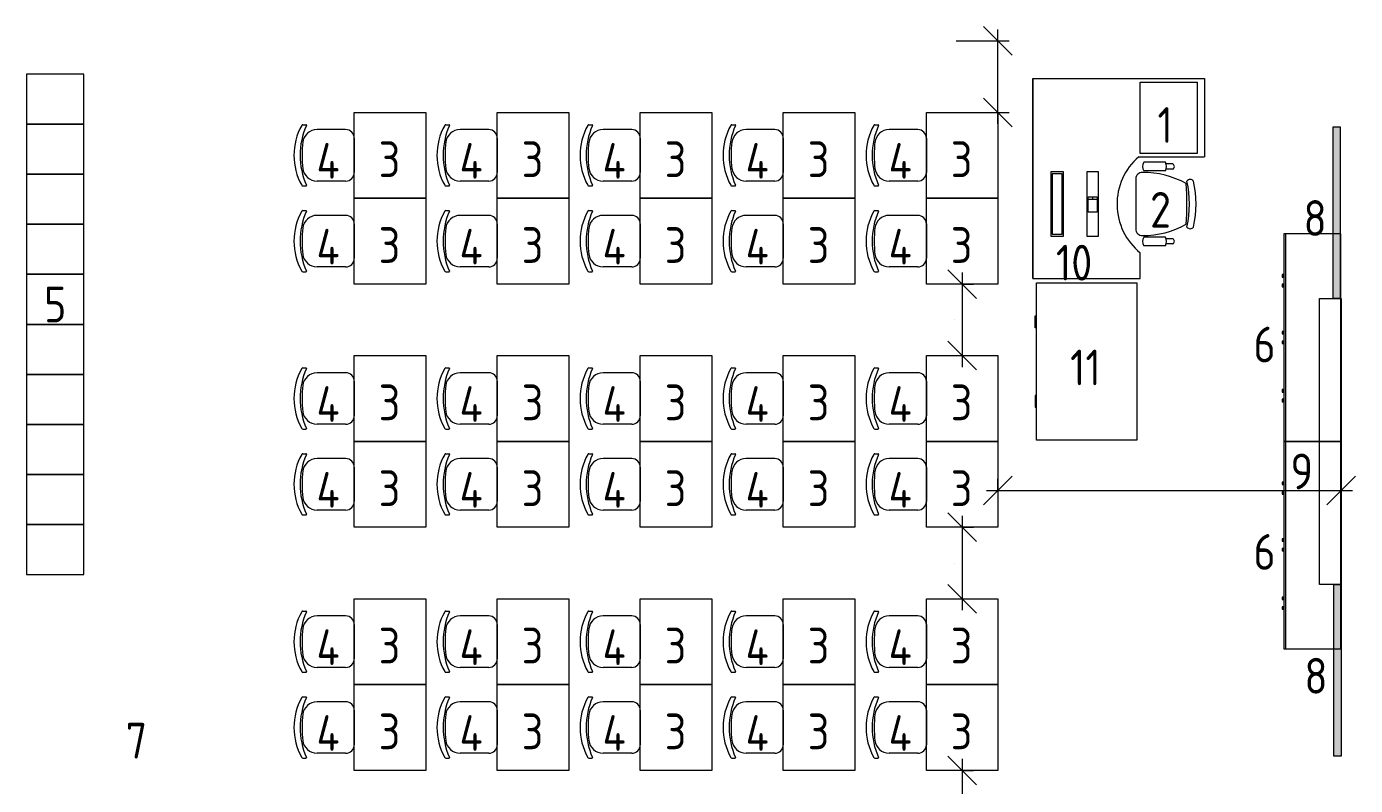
# Model space of a CAD drawing. Header units: millimetres. Extents: x -269164 to 430575, y -569542 to 36130.
# Drawn here: x 176992 to 186283, y -459107 to -453802 of the extents above; entities that cross this region are included whole.
import ezdxf

# ---------------------------------------------------------------- set-up
doc = ezdxf.new("R2010")
doc.units = ezdxf.units.MM
doc.layers.add('ТХ', color=5, linetype='Continuous', lineweight=5)
doc.layers.add('Уточнения', color=210, linetype='Continuous', lineweight=20)
doc.layers.add('ТХ_№ПОЗ', color=7, linetype='Continuous')
doc.styles.add('GOST Common_2', font='GOST_Common.ttf', dxfattribs={"width": 0.9, "height": 250})
doc.styles.add('GOST Common_3', font='GOST_Common.ttf', dxfattribs={"width": 0.9, "height": 2.5})
doc.dimstyles.new('TX-100', dxfattribs={"dimtxt": 200, "dimasz": 200, "dimexe": 80, "dimexo": 0, "dimgap": 50, "dimtad": 1, "dimtoh": 1, "dimdec": 0, "dimrnd": 10, "dimzin": 12, "dimtxsty": 'GOST Common_3', "dimblk": 'OBLIQUE', "dimcen": 1.5, "dimdle": 80, "dimclrd": 256, "dimclre": 256, "dimclrt": 256, "dimadec": 0, "dimazin": 0, "dimtfac": 1, "dimtdec": 0, "dimtmove": 0, "dimatfit": 3, "dimfxl": 1, "dimlwd": -1, "dimlwe": 15, "dimarcsym": 0})

# ---------------------------------------------------------------- blocks, each defined once
blk = doc.blocks.new('Стол учителя угловой с тумбой')
at = {"linetype": 'Continuous', "lineweight": 5}
for p, q in [((0, 0), (0, 1200)), ((0, 1200), (547.9, 1200)), ((547.9, 739), (547.9, 1200)), ((1400, 750), (1219.1, 750)), ((1400, 0), (1400, 750)), ((1400, 0), (1400, 750)), ((1400, 0), (0, 0)), ((0, 0), (1400, 0))]:
    blk.add_line(p, q, dxfattribs=at)
blk.add_lwpolyline([(26.4, 1148.7), (526.4, 1148.7), (526.4, 748.7), (26.4, 748.7)], close=True, dxfattribs=at)
blk.add_arc((878.9, 1024.4), 437, 220.76329, 321.11011, dxfattribs=at)
blk = doc.blocks.new('Кресло регулируемое')
at = {"linetype": 'Continuous'}
for p, q in [((-280.3, -163), (-280.3, -208.6)), ((-243.6, -163), (-243.6, -208.8)), ((242.1, -163), (242.1, -208.8)), ((278.9, -163), (278.9, -208.6)), ((-292.3, -214.4), (-292.3, -365.6)), ((-232.1, -214.4), (-232.1, -365.6)), ((230.7, -214.4), (230.7, -365.6)), ((290.9, -214.4), (290.9, -365.6)), ((-175.8, -421.8), (174.4, -421.8))]:
    blk.add_line(p, q, dxfattribs=at)
for centre, radius, start, end in [((402.7, -373.3), 624.5, 150.90677, 180.12147), ((-144.6, -40.7), 28.1, 124.29147, 235.70827), ((0, -747.5), 747.5, 77.60199, 102.39777), ((0, -794), 747.5, 77.60199, 102.39777), ((0, -1825.8), 1761.9, 85.39382, 94.65462), ((-404.1, -373.3), 624.5, 359.87797, 29.10589), ((144.6, -40.7), 28.1, 304.29007, 55.70964), ((-261.9, -171.6), 20.2, 24.89545, 155.33537), ((260.5, -171.5), 20.2, 24.89545, 155.33537), ((-262.2, -264.4), 58.4, 58.95098, 121.04877), ((260.8, -264.4), 58.4, 58.95101, 121.04877), ((-262.2, -315.5), 58.4, 238.95097, 301.04877), ((260.8, -315.5), 58.4, 238.95097, 301.04877), ((-176.4, -376.4), 45.4, 177.81347, 270.74787), ((175, -376.4), 45.4, 269.25187, 2.18664)]:
    blk.add_arc(centre, radius, start, end, dxfattribs=at)
blk = doc.blocks.new('Стул ученич штабелир №5-7')
at = {"color": 0, "linetype": 'ByBlock', "lineweight": -2}
for p, q in [((-120.1, 0), (120.1, 0)), ((-120.1, 0), (120.1, 0)), ((-179.9, -60), (-179.9, -260.3)), ((-179.9, -60), (-179.9, -260.3)), ((180.1, -60), (180.1, -260.3)), ((180.1, -60), (180.1, -260.3)), ((-213.4, -359), (-213.4, -337.3)), ((-213.4, -359), (-213.4, -337.3)), ((213.6, -359), (213.6, -337.3)), ((213.6, -359), (213.6, -337.3))]:
    blk.add_line(p, q, dxfattribs=at)
for centre, radius, start, end in [((-119.9, -60), 60, 90, 180), ((-119.9, -60), 60, 90, 180), ((120.1, -60), 60, 0, 90), ((120.1, -60), 60, 0, 90), ((-79.9, -260.3), 100, 180, 264.25844), ((-79.9, -260.3), 100, 180, 264.25844), ((80.1, -260.3), 100, 275.74156, 0), ((80.1, -260.3), 100, 275.74156, 0), ((-210.4, -337.3), 3, 63.89783, 180), ((-210.4, -337.3), 3, 63.89783, 180), ((-203.4, -359), 10, 180, 238.06825), ((-203.4, -359), 10, 180, 238.06825), ((0.1, 142.3), 520.8, 246.31951, 293.68049), ((0.1, 142.3), 520.8, 246.31951, 293.68049), ((0.1, 9), 430.5, 240.99166, 299.00834), ((0.1, 9), 430.5, 240.99166, 299.00834), ((0.1, 435.5), 800.4, 263.24698, 276.75302), ((0.1, 435.5), 800.4, 263.24698, 276.75302), ((203.6, -359), 10, 301.93175, 0), ((203.6, -359), 10, 301.93175, 0), ((210.6, -337.3), 3, 0, 116.10217), ((210.6, -337.3), 3, 0, 116.10217)]:
    blk.add_arc(centre, radius, start, end, dxfattribs=at)
blk = doc.blocks.new('Стол ученич с возможностью объединения №5-7')
blk.add_lwpolyline([(600, 0), (0, 0), (0, 500), (600, 500)], close=True)
blk = doc.blocks.new('A$C41fb3ee7')
for points in [[(0, 0), (350, 0), (350, 400), (0, 400), (0, 0)], [(350, 0), (700, 0), (700, 400), (350, 400), (350, 0)], [(700, 0), (1050, 0), (1050, 400), (700, 400), (700, 0)], [(1050, 0), (1400, 0), (1400, 400), (1050, 400), (1050, 0)], [(1400, 0), (1750, 0), (1750, 400), (1400, 400), (1400, 0)], [(1750, 0), (2100, 0), (2100, 400), (1750, 400), (1750, 0)], [(2100, 0), (2450, 0), (2450, 400), (2100, 400), (2100, 0)], [(2450, 0), (2800, 0), (2800, 400), (2450, 400), (2450, 0)], [(2800, 0), (3150, 0), (3150, 400), (2800, 400), (2800, 0)], [(3150, 0), (3500, 0), (3500, 400), (3150, 400), (3150, 0)]]:
    blk.add_lwpolyline(points)
blk = doc.blocks.new('A$C727b9d3d')
at = {"linetype": 'Continuous'}
blk.add_line((388, -1450), (388, 0), dxfattribs=at)
for points in [[(0, -1450), (400, -1450), (400, 0), (0, 0)], [(400, -277.1), (400, -294.4), (410.2, -294.4), (410.2, -277.1)], [(400, -344.7), (400, -362.1), (410.2, -362.1), (410.2, -344.7)], [(400, -684.1), (400, -701.5), (410.2, -701.5), (410.2, -684.1)], [(400, -751.8), (400, -769.1), (410.2, -769.1), (410.2, -751.8)], [(400, -1081), (400, -1098.4), (410.2, -1098.4), (410.2, -1081)], [(400, -1148.7), (400, -1166), (410.2, -1166), (410.2, -1148.7)]]:
    blk.add_lwpolyline(points, close=True, dxfattribs=at)
blk = doc.blocks.new('Покрытие настенное')
at = {"linetype": 'Continuous', "lineweight": 5}
blk.add_lwpolyline([(2250, -150), (250, -150), (250, 0), (2250, 0)], close=True, dxfattribs=at)
blk = doc.blocks.new('A$C3da1b1ea')
at = {"lineweight": 0}
h = blk.add_hatch(color=256, dxfattribs=at)
h.dxf.hatch_style = 1
h.paths.add_polyline_path([(0, 0), (50, 0), (50, -1200), (0, -1200)])
blk.add_lwpolyline([(0, 0), (50, 0), (50, -1200), (0, -1200), (0, 0)], dxfattribs=at)
blk = doc.blocks.new('_Oblique')
at = {"color": 0, "linetype": 'ByBlock', "lineweight": -2}
blk.add_line((-0.5, -0.5), (0.5, 0.5), dxfattribs=at)
blk = doc.blocks.new('*D11870')
at = {"layer": 'Defpoints', "color": 0, "lineweight": 40, "transparency": 16777216}
for p in [(363470.6, -262905.1), (363762.7, -262905.1), (363512.7, -263405.1)]:
    blk.add_point(p, dxfattribs=at)
at = {"layer": 'ТХ', "transparency": 16777216}
blk.add_line((363762.7, -263485.1), (363762.7, -262825.1), dxfattribs=at)
at = {"layer": 'ТХ', "lineweight": 15, "transparency": 16777216}
for p, q in [((363470.6, -262905.1), (363842.7, -262905.1)), ((363512.7, -263405.1), (363842.7, -263405.1))]:
    blk.add_line(p, q, dxfattribs=at)
at = {"layer": 'ТХ', "transparency": 16777216, "xscale": 200, "yscale": 200, "zscale": 200}
for p, rotation in [((363762.7, -262905.1), 90), ((363762.7, -263405.1), 270)]:
    blk.add_blockref('_Oblique', p, dxfattribs=dict(at, rotation=rotation))
at = {"layer": 'ТХ', "transparency": 16777216, "insert": (363711.4, -263155.1), "char_height": 2.5, "attachment_point": 5, "rotation": 90, "style": 'GOST Common_3'}
blk.add_mtext('500', dxfattribs=at)
blk = doc.blocks.new('*D11871')
at = {"layer": 'Defpoints', "color": 0, "lineweight": 40, "transparency": 16777216}
for p in [(363512.7, -264605.1), (363512.7, -265105.1), (363512.7, -265105.1)]:
    blk.add_point(p, dxfattribs=at)
at = {"layer": 'ТХ', "transparency": 16777216}
blk.add_line((363512.7, -264525.1), (363512.7, -265185.1), dxfattribs=at)
at = {"layer": 'ТХ', "lineweight": 15, "transparency": 16777216}
for p, q in [((363512.7, -264605.1), (363592.7, -264605.1)), ((363512.7, -265105.1), (363592.7, -265105.1))]:
    blk.add_line(p, q, dxfattribs=at)
at = {"layer": 'ТХ', "transparency": 16777216, "xscale": 200, "yscale": 200, "zscale": 200}
for p, rotation in [((363512.7, -264605.1), 90), ((363512.7, -265105.1), 270)]:
    blk.add_blockref('_Oblique', p, dxfattribs=dict(at, rotation=rotation))
at = {"layer": 'ТХ', "transparency": 16777216, "insert": (363461.4, -264855.1), "char_height": 2.5, "attachment_point": 5, "rotation": 90, "style": 'GOST Common_3'}
blk.add_mtext('500', dxfattribs=at)
blk = doc.blocks.new('*D11872')
at = {"layer": 'Defpoints', "color": 0, "lineweight": 40, "transparency": 16777216}
for p in [(363512.7, -266305.1), (363512.7, -266805.1), (363512.7, -266805.1)]:
    blk.add_point(p, dxfattribs=at)
at = {"layer": 'ТХ', "transparency": 16777216}
blk.add_line((363512.7, -266225.1), (363512.7, -266885.1), dxfattribs=at)
at = {"layer": 'ТХ', "lineweight": 15, "transparency": 16777216}
for p, q in [((363512.7, -266305.1), (363592.7, -266305.1)), ((363512.7, -266805.1), (363592.7, -266805.1))]:
    blk.add_line(p, q, dxfattribs=at)
at = {"layer": 'ТХ', "transparency": 16777216, "xscale": 200, "yscale": 200, "zscale": 200}
for p, rotation in [((363512.7, -266305.1), 90), ((363512.7, -266805.1), 270)]:
    blk.add_blockref('_Oblique', p, dxfattribs=dict(at, rotation=rotation))
at = {"layer": 'ТХ', "transparency": 16777216, "insert": (363461.4, -266555.1), "char_height": 2.5, "attachment_point": 5, "rotation": 90, "style": 'GOST Common_3'}
blk.add_mtext('500', dxfattribs=at)
blk = doc.blocks.new('*D11873')
at = {"layer": 'Defpoints', "color": 0, "lineweight": 40, "transparency": 16777216}
for p in [(363512.7, -268005.1), (363512.7, -268759.8), (363512.7, -268759.8)]:
    blk.add_point(p, dxfattribs=at)
at = {"layer": 'ТХ', "transparency": 16777216}
blk.add_line((363512.7, -267925.1), (363512.7, -268839.8), dxfattribs=at)
at = {"layer": 'ТХ', "lineweight": 15, "transparency": 16777216}
for p, q in [((363512.7, -268005.1), (363592.7, -268005.1)), ((363512.7, -268759.8), (363592.7, -268759.8))]:
    blk.add_line(p, q, dxfattribs=at)
at = {"layer": 'ТХ', "transparency": 16777216, "xscale": 200, "yscale": 200, "zscale": 200}
for p, rotation in [((363512.7, -268005.1), 90), ((363512.7, -268759.8), 270)]:
    blk.add_blockref('_Oblique', p, dxfattribs=dict(at, rotation=rotation))
at = {"layer": 'ТХ', "transparency": 16777216, "insert": (363461.4, -268382.4), "char_height": 2.5, "attachment_point": 5, "rotation": 90, "style": 'GOST Common_3'}
blk.add_mtext('750', dxfattribs=at)
blk = doc.blocks.new('*D11874')
at = {"layer": 'Defpoints', "color": 0, "lineweight": 40, "transparency": 16777216}
for p in [(363762.7, -266047.8), (366162.8, -266047.8), (366162.8, -266047.8)]:
    blk.add_point(p, dxfattribs=at)
at = {"layer": 'ТХ', "lineweight": 15, "transparency": 16777216}
for p, q in [((363762.7, -266047.8), (363762.7, -265967.8)), ((366162.8, -266047.8), (366162.8, -265967.8))]:
    blk.add_line(p, q, dxfattribs=at)
at = {"layer": 'ТХ', "transparency": 16777216}
blk.add_line((363682.7, -266047.8), (366242.8, -266047.8), dxfattribs=at)
at = {"layer": 'ТХ', "transparency": 16777216, "xscale": 200, "yscale": 200, "zscale": 200, "rotation": 180}
blk.add_blockref('_Oblique', (363762.7, -266047.8), dxfattribs=at)
at = {"layer": 'ТХ', "transparency": 16777216, "xscale": 200, "yscale": 200, "zscale": 200}
blk.add_blockref('_Oblique', (366162.8, -266047.8), dxfattribs=at)
at = {"layer": 'ТХ', "transparency": 16777216, "insert": (364962.7, -265996.6), "char_height": 2.5, "attachment_point": 5, "style": 'GOST Common_3'}
blk.add_mtext('2400', dxfattribs=at)
blk = doc.blocks.new('A$C49f6806a')
at = {"linetype": 'Continuous'}
blk.add_lwpolyline([(0, -700), (1100, -700), (1100, 0), (0, 0)], close=True, dxfattribs=at)
for points in [[(313.3, -700), (313.3, -709), (231.5, -709), (231.5, -700)], [(786.7, -700), (786.7, -709), (868.5, -709), (868.5, -700)]]:
    blk.add_lwpolyline(points, dxfattribs=at)
blk = doc.blocks.new('Ноутбук')
at = {"layer": 'ТХ'}
for p, q in [((2432.4, 14060), (2432.4, 13996.6)), ((2432.4, 14028.3), (2412.3, 14028.3))]:
    blk.add_line(p, q, dxfattribs=at)
for points in [[(2238.5, 13988.4), (2687.5, 13988.4), (2687.5, 14067.9), (2238.5, 14067.9)], [(2520.4, 13996.6), (2412.3, 13996.6), (2412.3, 14060), (2520.4, 14060)], [(2687.5, 13824.4), (2238.5, 13824.4), (2238.5, 13735.8), (2687.5, 13735.8)], [(2673.8, 13813.8), (2251.4, 13813.8), (2251.4, 13743.9), (2673.8, 13743.9)]]:
    blk.add_lwpolyline(points, close=True, dxfattribs=at)
blk = doc.blocks.new('ТХ1 3 этаж')
at = {"rotation": 270}
blk.add_blockref('Ноутбук', (350397.5, -261582.2), dxfattribs=at)
at = {"layer": 'ТХ', "lineweight": 0}
for name, p, rotation in [('A$C41fb3ee7', (357371.7, -266636.7), 90), ('Стол учителя угловой с тумбой', (364008.3, -263166.9), 270), ('Стул ученич штабелир №5-7', (359262.7, -263705.1), 270), ('Стол ученич с возможностью объединения №5-7', (359262.7, -263405.1), 270), ('Стул ученич штабелир №5-7', (360262.7, -263705.1), 270), ('Стол ученич с возможностью объединения №5-7', (360262.7, -263405.1), 270), ('Стул ученич штабелир №5-7', (361262.7, -263705.1), 270), ('Стол ученич с возможностью объединения №5-7', (361262.7, -263405.1), 270), ('Стул ученич штабелир №5-7', (362262.7, -263705.1), 270), ('Стол ученич с возможностью объединения №5-7', (362262.7, -263405.1), 270), ('Стул ученич штабелир №5-7', (363262.7, -263705.1), 270), ('Стол ученич с возможностью объединения №5-7', (363262.7, -263405.1), 270), ('A$C3da1b1ea', (366156.6, -264705.1), 180), ('Кресло регулируемое', (365148.5, -264045.9), 270), ('Стол ученич с возможностью объединения №5-7', (359262.7, -264005.1), 270), ('Стол ученич с возможностью объединения №5-7', (360262.7, -264005.1), 270), ('Стол ученич с возможностью объединения №5-7', (361262.7, -264005.1), 270), ('Стол ученич с возможностью объединения №5-7', (362262.7, -264005.1), 270), ('Стол ученич с возможностью объединения №5-7', (363262.7, -264005.1), 270), ('Стул ученич штабелир №5-7', (359262.7, -264305.1), 270), ('Стул ученич штабелир №5-7', (360262.7, -264305.1), 270), ('Стул ученич штабелир №5-7', (361262.7, -264305.1), 270), ('Стул ученич штабелир №5-7', (362262.7, -264305.1), 270), ('Стул ученич штабелир №5-7', (363262.7, -264305.1), 270), ('A$C727b9d3d', (366161.6, -265705.1), 180), ('Покрытие настенное', (366162.7, -264455.1), 270), ('Стол ученич с возможностью объединения №5-7', (359262.7, -265105.1), 270), ('Стол ученич с возможностью объединения №5-7', (360262.7, -265105.1), 270), ('Стол ученич с возможностью объединения №5-7', (361262.7, -265105.1), 270), ('Стол ученич с возможностью объединения №5-7', (362262.7, -265105.1), 270), ('Стол ученич с возможностью объединения №5-7', (363262.7, -265105.1), 270), ('Стул ученич штабелир №5-7', (359262.7, -265405.1), 270), ('Стул ученич штабелир №5-7', (360262.7, -265405.1), 270), ('Стул ученич штабелир №5-7', (361262.7, -265405.1), 270), ('Стул ученич штабелир №5-7', (362262.7, -265405.1), 270), ('Стул ученич штабелир №5-7', (363262.7, -265405.1), 270), ('Стол ученич с возможностью объединения №5-7', (359262.7, -265705.1), 270), ('Стол ученич с возможностью объединения №5-7', (360262.7, -265705.1), 270), ('Стол ученич с возможностью объединения №5-7', (361262.7, -265705.1), 270), ('Стол ученич с возможностью объединения №5-7', (362262.7, -265705.1), 270), ('Стол ученич с возможностью объединения №5-7', (363262.7, -265705.1), 270), ('A$C727b9d3d', (366161.6, -267155.1), 180), ('Стул ученич штабелир №5-7', (359262.7, -266005.1), 270), ('Стул ученич штабелир №5-7', (360262.7, -266005.1), 270), ('Стул ученич штабелир №5-7', (361262.7, -266005.1), 270), ('Стул ученич штабелир №5-7', (362262.7, -266005.1), 270), ('Стул ученич штабелир №5-7', (363262.7, -266005.1), 270), ('A$C3da1b1ea', (366162.7, -267905), 180), ('Стол ученич с возможностью объединения №5-7', (359262.7, -266805.1), 270), ('Стол ученич с возможностью объединения №5-7', (360262.7, -266805.1), 270), ('Стол ученич с возможностью объединения №5-7', (361262.7, -266805.1), 270), ('Стол ученич с возможностью объединения №5-7', (362262.7, -266805.1), 270), ('Стол ученич с возможностью объединения №5-7', (363262.7, -266805.1), 270), ('Стул ученич штабелир №5-7', (359262.7, -267105.1), 270), ('Стул ученич штабелир №5-7', (360262.7, -267105.1), 270), ('Стул ученич штабелир №5-7', (361262.7, -267105.1), 270), ('Стул ученич штабелир №5-7', (362262.7, -267105.1), 270), ('Стул ученич штабелир №5-7', (363262.7, -267105.1), 270), ('Стол ученич с возможностью объединения №5-7', (359262.7, -267405.1), 270), ('Стол ученич с возможностью объединения №5-7', (360262.7, -267405.1), 270), ('Стол ученич с возможностью объединения №5-7', (361262.7, -267405.1), 270), ('Стол ученич с возможностью объединения №5-7', (362262.7, -267405.1), 270), ('Стол ученич с возможностью объединения №5-7', (363262.7, -267405.1), 270), ('Стул ученич штабелир №5-7', (359262.7, -267705.1), 270), ('Стул ученич штабелир №5-7', (360262.7, -267705.1), 270), ('Стул ученич штабелир №5-7', (361262.7, -267705.1), 270), ('Стул ученич штабелир №5-7', (362262.7, -267705.1), 270), ('Стул ученич штабелир №5-7', (363262.7, -267705.1), 270)]:
    blk.add_blockref(name, p, dxfattribs=dict(at, rotation=rotation))
at = {"layer": 'ТХ', "lineweight": 0, "xscale": -1, "rotation": 270}
blk.add_blockref('A$C49f6806a', (364733.3, -265696.9), dxfattribs=at)
at = {"layer": 'ТХ_№ПОЗ', "char_height": 250, "width": 595, "attachment_point": 5, "line_spacing_factor": 1.139951, "style": 'GOST Common_2'}
for s, insert in [('\\pxt4.23333,8.46667,12.7,16.93333,21.16667,25.4,29.63333,33.86667,38.1,42.33333,46.56667,50.8,55.03333,59.26667,63.5,67.73333,71.96667,76.2,80.43333,84.66667,88.9,93.13333,97.36667,101.6,105.83333,110.06667,114.3,118.53333,122.76667,127,131.23333,135.46667;1', (364932.4, -263493.3)), ('\\pxt4.23333,8.46667,12.7,16.93333,21.16667,25.4,29.63333,33.86667,38.1,42.33333,46.56667,50.8,55.03333,59.26667,63.5,67.73333,71.96667,76.2,80.43333,84.66667,88.9,93.13333,97.36667,101.6,105.83333,110.06667,114.3,118.53333,122.76667,127,131.23333,135.46667;4', (359079.8, -263744)), ('\\pxt4.23333,8.46667,12.7,16.93333,21.16667,25.4,29.63333,33.86667,38.1,42.33333,46.56667,50.8,55.03333,59.26667,63.5,67.73333,71.96667,76.2,80.43333,84.66667,88.9,93.13333,97.36667,101.6,105.83333,110.06667,114.3,118.53333,122.76667,127,131.23333,135.46667;3', (359509.2, -263732.6)), ('\\pxt4.23333,8.46667,12.7,16.93333,21.16667,25.4,29.63333,33.86667,38.1,42.33333,46.56667,50.8,55.03333,59.26667,63.5,67.73333,71.96667,76.2,80.43333,84.66667,88.9,93.13333,97.36667,101.6,105.83333,110.06667,114.3,118.53333,122.76667,127,131.23333,135.46667;4', (360079.8, -263744)), ('\\pxt4.23333,8.46667,12.7,16.93333,21.16667,25.4,29.63333,33.86667,38.1,42.33333,46.56667,50.8,55.03333,59.26667,63.5,67.73333,71.96667,76.2,80.43333,84.66667,88.9,93.13333,97.36667,101.6,105.83333,110.06667,114.3,118.53333,122.76667,127,131.23333,135.46667;3', (360509.2, -263732.6)), ('\\pxt4.23333,8.46667,12.7,16.93333,21.16667,25.4,29.63333,33.86667,38.1,42.33333,46.56667,50.8,55.03333,59.26667,63.5,67.73333,71.96667,76.2,80.43333,84.66667,88.9,93.13333,97.36667,101.6,105.83333,110.06667,114.3,118.53333,122.76667,127,131.23333,135.46667;4', (361079.8, -263744)), ('\\pxt4.23333,8.46667,12.7,16.93333,21.16667,25.4,29.63333,33.86667,38.1,42.33333,46.56667,50.8,55.03333,59.26667,63.5,67.73333,71.96667,76.2,80.43333,84.66667,88.9,93.13333,97.36667,101.6,105.83333,110.06667,114.3,118.53333,122.76667,127,131.23333,135.46667;3', (361509.2, -263732.6)), ('\\pxt4.23333,8.46667,12.7,16.93333,21.16667,25.4,29.63333,33.86667,38.1,42.33333,46.56667,50.8,55.03333,59.26667,63.5,67.73333,71.96667,76.2,80.43333,84.66667,88.9,93.13333,97.36667,101.6,105.83333,110.06667,114.3,118.53333,122.76667,127,131.23333,135.46667;4', (362079.8, -263744)), ('\\pxt4.23333,8.46667,12.7,16.93333,21.16667,25.4,29.63333,33.86667,38.1,42.33333,46.56667,50.8,55.03333,59.26667,63.5,67.73333,71.96667,76.2,80.43333,84.66667,88.9,93.13333,97.36667,101.6,105.83333,110.06667,114.3,118.53333,122.76667,127,131.23333,135.46667;3', (362509.2, -263732.6)), ('\\pxt4.23333,8.46667,12.7,16.93333,21.16667,25.4,29.63333,33.86667,38.1,42.33333,46.56667,50.8,55.03333,59.26667,63.5,67.73333,71.96667,76.2,80.43333,84.66667,88.9,93.13333,97.36667,101.6,105.83333,110.06667,114.3,118.53333,122.76667,127,131.23333,135.46667;4', (363079.8, -263744)), ('\\pxt4.23333,8.46667,12.7,16.93333,21.16667,25.4,29.63333,33.86667,38.1,42.33333,46.56667,50.8,55.03333,59.26667,63.5,67.73333,71.96667,76.2,80.43333,84.66667,88.9,93.13333,97.36667,101.6,105.83333,110.06667,114.3,118.53333,122.76667,127,131.23333,135.46667;3', (363509.2, -263732.6)), ('\\pxt4.23333,8.46667,12.7,16.93333,21.16667,25.4,29.63333,33.86667,38.1,42.33333,46.56667,50.8,55.03333,59.26667,63.5,67.73333,71.96667,76.2,80.43333,84.66667,88.9,93.13333,97.36667,101.6,105.83333,110.06667,114.3,118.53333,122.76667,127,131.23333,135.46667;2', (364899.9, -264086.5)), ('\\pxt4.23333,8.46667,12.7,16.93333,21.16667,25.4,29.63333,33.86667,38.1,42.33333,46.56667,50.8,55.03333,59.26667,63.5,67.73333,71.96667,76.2,80.43333,84.66667,88.9,93.13333,97.36667,101.6,105.83333,110.06667,114.3,118.53333,122.76667,127,131.23333,135.46667;8', (365980.9, -264143.8)), ('\\pxt4.23333,8.46667,12.7,16.93333,21.16667,25.4,29.63333,33.86667,38.1,42.33333,46.56667,50.8,55.03333,59.26667,63.5,67.73333,71.96667,76.2,80.43333,84.66667,88.9,93.13333,97.36667,101.6,105.83333,110.06667,114.3,118.53333,122.76667,127,131.23333,135.46667;4', (359079.8, -264344)), ('\\pxt4.23333,8.46667,12.7,16.93333,21.16667,25.4,29.63333,33.86667,38.1,42.33333,46.56667,50.8,55.03333,59.26667,63.5,67.73333,71.96667,76.2,80.43333,84.66667,88.9,93.13333,97.36667,101.6,105.83333,110.06667,114.3,118.53333,122.76667,127,131.23333,135.46667;3', (359509.2, -264332.6)), ('\\pxt4.23333,8.46667,12.7,16.93333,21.16667,25.4,29.63333,33.86667,38.1,42.33333,46.56667,50.8,55.03333,59.26667,63.5,67.73333,71.96667,76.2,80.43333,84.66667,88.9,93.13333,97.36667,101.6,105.83333,110.06667,114.3,118.53333,122.76667,127,131.23333,135.46667;4', (360079.8, -264344)), ('\\pxt4.23333,8.46667,12.7,16.93333,21.16667,25.4,29.63333,33.86667,38.1,42.33333,46.56667,50.8,55.03333,59.26667,63.5,67.73333,71.96667,76.2,80.43333,84.66667,88.9,93.13333,97.36667,101.6,105.83333,110.06667,114.3,118.53333,122.76667,127,131.23333,135.46667;3', (360509.2, -264332.6)), ('\\pxt4.23333,8.46667,12.7,16.93333,21.16667,25.4,29.63333,33.86667,38.1,42.33333,46.56667,50.8,55.03333,59.26667,63.5,67.73333,71.96667,76.2,80.43333,84.66667,88.9,93.13333,97.36667,101.6,105.83333,110.06667,114.3,118.53333,122.76667,127,131.23333,135.46667;4', (361079.8, -264344)), ('\\pxt4.23333,8.46667,12.7,16.93333,21.16667,25.4,29.63333,33.86667,38.1,42.33333,46.56667,50.8,55.03333,59.26667,63.5,67.73333,71.96667,76.2,80.43333,84.66667,88.9,93.13333,97.36667,101.6,105.83333,110.06667,114.3,118.53333,122.76667,127,131.23333,135.46667;3', (361509.2, -264332.6)), ('\\pxt4.23333,8.46667,12.7,16.93333,21.16667,25.4,29.63333,33.86667,38.1,42.33333,46.56667,50.8,55.03333,59.26667,63.5,67.73333,71.96667,76.2,80.43333,84.66667,88.9,93.13333,97.36667,101.6,105.83333,110.06667,114.3,118.53333,122.76667,127,131.23333,135.46667;4', (362079.8, -264344)), ('\\pxt4.23333,8.46667,12.7,16.93333,21.16667,25.4,29.63333,33.86667,38.1,42.33333,46.56667,50.8,55.03333,59.26667,63.5,67.73333,71.96667,76.2,80.43333,84.66667,88.9,93.13333,97.36667,101.6,105.83333,110.06667,114.3,118.53333,122.76667,127,131.23333,135.46667;3', (362509.2, -264332.6)), ('\\pxt4.23333,8.46667,12.7,16.93333,21.16667,25.4,29.63333,33.86667,38.1,42.33333,46.56667,50.8,55.03333,59.26667,63.5,67.73333,71.96667,76.2,80.43333,84.66667,88.9,93.13333,97.36667,101.6,105.83333,110.06667,114.3,118.53333,122.76667,127,131.23333,135.46667;4', (363079.8, -264344)), ('\\pxt4.23333,8.46667,12.7,16.93333,21.16667,25.4,29.63333,33.86667,38.1,42.33333,46.56667,50.8,55.03333,59.26667,63.5,67.73333,71.96667,76.2,80.43333,84.66667,88.9,93.13333,97.36667,101.6,105.83333,110.06667,114.3,118.53333,122.76667,127,131.23333,135.46667;3', (363509.2, -264332.6)), ('\\pxt4.23333,8.46667,12.7,16.93333,21.16667,25.4,29.63333,33.86667,38.1,42.33333,46.56667,50.8,55.03333,59.26667,63.5,67.73333,71.96667,76.2,80.43333,84.66667,88.9,93.13333,97.36667,101.6,105.83333,110.06667,114.3,118.53333,122.76667,127,131.23333,135.46667;10', (364295.8, -264455.6)), ('\\pxt4.23333,8.46667,12.7,16.93333,21.16667,25.4,29.63333,33.86667,38.1,42.33333,46.56667,50.8,55.03333,59.26667,63.5,67.73333,71.96667,76.2,80.43333,84.66667,88.9,93.13333,97.36667,101.6,105.83333,110.06667,114.3,118.53333,122.76667,127,131.23333,135.46667;5', (357172.1, -264748)), ('\\pxt4.23333,8.46667,12.7,16.93333,21.16667,25.4,29.63333,33.86667,38.1,42.33333,46.56667,50.8,55.03333,59.26667,63.5,67.73333,71.96667,76.2,80.43333,84.66667,88.9,93.13333,97.36667,101.6,105.83333,110.06667,114.3,118.53333,122.76667,127,131.23333,135.46667;6', (365627.5, -265027.6)), ('\\pxt4.23333,8.46667,12.7,16.93333,21.16667,25.4,29.63333,33.86667,38.1,42.33333,46.56667,50.8,55.03333,59.26667,63.5,67.73333,71.96667,76.2,80.43333,84.66667,88.9,93.13333,97.36667,101.6,105.83333,110.06667,114.3,118.53333,122.76667,127,131.23333,135.46667;11', (364375, -265188.3)), ('\\pxt4.23333,8.46667,12.7,16.93333,21.16667,25.4,29.63333,33.86667,38.1,42.33333,46.56667,50.8,55.03333,59.26667,63.5,67.73333,71.96667,76.2,80.43333,84.66667,88.9,93.13333,97.36667,101.6,105.83333,110.06667,114.3,118.53333,122.76667,127,131.23333,135.46667;4', (359079.8, -265444)), ('\\pxt4.23333,8.46667,12.7,16.93333,21.16667,25.4,29.63333,33.86667,38.1,42.33333,46.56667,50.8,55.03333,59.26667,63.5,67.73333,71.96667,76.2,80.43333,84.66667,88.9,93.13333,97.36667,101.6,105.83333,110.06667,114.3,118.53333,122.76667,127,131.23333,135.46667;3', (359509.2, -265432.6)), ('\\pxt4.23333,8.46667,12.7,16.93333,21.16667,25.4,29.63333,33.86667,38.1,42.33333,46.56667,50.8,55.03333,59.26667,63.5,67.73333,71.96667,76.2,80.43333,84.66667,88.9,93.13333,97.36667,101.6,105.83333,110.06667,114.3,118.53333,122.76667,127,131.23333,135.46667;4', (360079.8, -265444)), ('\\pxt4.23333,8.46667,12.7,16.93333,21.16667,25.4,29.63333,33.86667,38.1,42.33333,46.56667,50.8,55.03333,59.26667,63.5,67.73333,71.96667,76.2,80.43333,84.66667,88.9,93.13333,97.36667,101.6,105.83333,110.06667,114.3,118.53333,122.76667,127,131.23333,135.46667;3', (360509.2, -265432.6)), ('\\pxt4.23333,8.46667,12.7,16.93333,21.16667,25.4,29.63333,33.86667,38.1,42.33333,46.56667,50.8,55.03333,59.26667,63.5,67.73333,71.96667,76.2,80.43333,84.66667,88.9,93.13333,97.36667,101.6,105.83333,110.06667,114.3,118.53333,122.76667,127,131.23333,135.46667;4', (361079.8, -265444)), ('\\pxt4.23333,8.46667,12.7,16.93333,21.16667,25.4,29.63333,33.86667,38.1,42.33333,46.56667,50.8,55.03333,59.26667,63.5,67.73333,71.96667,76.2,80.43333,84.66667,88.9,93.13333,97.36667,101.6,105.83333,110.06667,114.3,118.53333,122.76667,127,131.23333,135.46667;3', (361509.2, -265432.6)), ('\\pxt4.23333,8.46667,12.7,16.93333,21.16667,25.4,29.63333,33.86667,38.1,42.33333,46.56667,50.8,55.03333,59.26667,63.5,67.73333,71.96667,76.2,80.43333,84.66667,88.9,93.13333,97.36667,101.6,105.83333,110.06667,114.3,118.53333,122.76667,127,131.23333,135.46667;4', (362079.8, -265444)), ('\\pxt4.23333,8.46667,12.7,16.93333,21.16667,25.4,29.63333,33.86667,38.1,42.33333,46.56667,50.8,55.03333,59.26667,63.5,67.73333,71.96667,76.2,80.43333,84.66667,88.9,93.13333,97.36667,101.6,105.83333,110.06667,114.3,118.53333,122.76667,127,131.23333,135.46667;3', (362509.2, -265432.6)), ('\\pxt4.23333,8.46667,12.7,16.93333,21.16667,25.4,29.63333,33.86667,38.1,42.33333,46.56667,50.8,55.03333,59.26667,63.5,67.73333,71.96667,76.2,80.43333,84.66667,88.9,93.13333,97.36667,101.6,105.83333,110.06667,114.3,118.53333,122.76667,127,131.23333,135.46667;4', (363079.8, -265444)), ('\\pxt4.23333,8.46667,12.7,16.93333,21.16667,25.4,29.63333,33.86667,38.1,42.33333,46.56667,50.8,55.03333,59.26667,63.5,67.73333,71.96667,76.2,80.43333,84.66667,88.9,93.13333,97.36667,101.6,105.83333,110.06667,114.3,118.53333,122.76667,127,131.23333,135.46667;3', (363509.2, -265432.6)), ('\\pxt4.23333,8.46667,12.7,16.93333,21.16667,25.4,29.63333,33.86667,38.1,42.33333,46.56667,50.8,55.03333,59.26667,63.5,67.73333,71.96667,76.2,80.43333,84.66667,88.9,93.13333,97.36667,101.6,105.83333,110.06667,114.3,118.53333,122.76667,127,131.23333,135.46667;9', (365888, -265915.1)), ('\\pxt4.23333,8.46667,12.7,16.93333,21.16667,25.4,29.63333,33.86667,38.1,42.33333,46.56667,50.8,55.03333,59.26667,63.5,67.73333,71.96667,76.2,80.43333,84.66667,88.9,93.13333,97.36667,101.6,105.83333,110.06667,114.3,118.53333,122.76667,127,131.23333,135.46667;3', (359509.2, -266032.6)), ('\\pxt4.23333,8.46667,12.7,16.93333,21.16667,25.4,29.63333,33.86667,38.1,42.33333,46.56667,50.8,55.03333,59.26667,63.5,67.73333,71.96667,76.2,80.43333,84.66667,88.9,93.13333,97.36667,101.6,105.83333,110.06667,114.3,118.53333,122.76667,127,131.23333,135.46667;3', (360509.2, -266032.6)), ('\\pxt4.23333,8.46667,12.7,16.93333,21.16667,25.4,29.63333,33.86667,38.1,42.33333,46.56667,50.8,55.03333,59.26667,63.5,67.73333,71.96667,76.2,80.43333,84.66667,88.9,93.13333,97.36667,101.6,105.83333,110.06667,114.3,118.53333,122.76667,127,131.23333,135.46667;3', (361509.2, -266032.6)), ('\\pxt4.23333,8.46667,12.7,16.93333,21.16667,25.4,29.63333,33.86667,38.1,42.33333,46.56667,50.8,55.03333,59.26667,63.5,67.73333,71.96667,76.2,80.43333,84.66667,88.9,93.13333,97.36667,101.6,105.83333,110.06667,114.3,118.53333,122.76667,127,131.23333,135.46667;3', (362509.2, -266032.6)), ('\\pxt4.23333,8.46667,12.7,16.93333,21.16667,25.4,29.63333,33.86667,38.1,42.33333,46.56667,50.8,55.03333,59.26667,63.5,67.73333,71.96667,76.2,80.43333,84.66667,88.9,93.13333,97.36667,101.6,105.83333,110.06667,114.3,118.53333,122.76667,127,131.23333,135.46667;3', (363509.2, -266032.6)), ('\\pxt4.23333,8.46667,12.7,16.93333,21.16667,25.4,29.63333,33.86667,38.1,42.33333,46.56667,50.8,55.03333,59.26667,63.5,67.73333,71.96667,76.2,80.43333,84.66667,88.9,93.13333,97.36667,101.6,105.83333,110.06667,114.3,118.53333,122.76667,127,131.23333,135.46667;4', (359079.8, -266044)), ('\\pxt4.23333,8.46667,12.7,16.93333,21.16667,25.4,29.63333,33.86667,38.1,42.33333,46.56667,50.8,55.03333,59.26667,63.5,67.73333,71.96667,76.2,80.43333,84.66667,88.9,93.13333,97.36667,101.6,105.83333,110.06667,114.3,118.53333,122.76667,127,131.23333,135.46667;4', (360079.8, -266044)), ('\\pxt4.23333,8.46667,12.7,16.93333,21.16667,25.4,29.63333,33.86667,38.1,42.33333,46.56667,50.8,55.03333,59.26667,63.5,67.73333,71.96667,76.2,80.43333,84.66667,88.9,93.13333,97.36667,101.6,105.83333,110.06667,114.3,118.53333,122.76667,127,131.23333,135.46667;4', (361079.8, -266044)), ('\\pxt4.23333,8.46667,12.7,16.93333,21.16667,25.4,29.63333,33.86667,38.1,42.33333,46.56667,50.8,55.03333,59.26667,63.5,67.73333,71.96667,76.2,80.43333,84.66667,88.9,93.13333,97.36667,101.6,105.83333,110.06667,114.3,118.53333,122.76667,127,131.23333,135.46667;4', (362079.8, -266044)), ('\\pxt4.23333,8.46667,12.7,16.93333,21.16667,25.4,29.63333,33.86667,38.1,42.33333,46.56667,50.8,55.03333,59.26667,63.5,67.73333,71.96667,76.2,80.43333,84.66667,88.9,93.13333,97.36667,101.6,105.83333,110.06667,114.3,118.53333,122.76667,127,131.23333,135.46667;4', (363079.8, -266044)), ('\\pxt4.23333,8.46667,12.7,16.93333,21.16667,25.4,29.63333,33.86667,38.1,42.33333,46.56667,50.8,55.03333,59.26667,63.5,67.73333,71.96667,76.2,80.43333,84.66667,88.9,93.13333,97.36667,101.6,105.83333,110.06667,114.3,118.53333,122.76667,127,131.23333,135.46667;6', (365627.5, -266477.6)), ('\\pxt4.23333,8.46667,12.7,16.93333,21.16667,25.4,29.63333,33.86667,38.1,42.33333,46.56667,50.8,55.03333,59.26667,63.5,67.73333,71.96667,76.2,80.43333,84.66667,88.9,93.13333,97.36667,101.6,105.83333,110.06667,114.3,118.53333,122.76667,127,131.23333,135.46667;4', (359079.8, -267144)), ('\\pxt4.23333,8.46667,12.7,16.93333,21.16667,25.4,29.63333,33.86667,38.1,42.33333,46.56667,50.8,55.03333,59.26667,63.5,67.73333,71.96667,76.2,80.43333,84.66667,88.9,93.13333,97.36667,101.6,105.83333,110.06667,114.3,118.53333,122.76667,127,131.23333,135.46667;3', (359509.2, -267132.6)), ('\\pxt4.23333,8.46667,12.7,16.93333,21.16667,25.4,29.63333,33.86667,38.1,42.33333,46.56667,50.8,55.03333,59.26667,63.5,67.73333,71.96667,76.2,80.43333,84.66667,88.9,93.13333,97.36667,101.6,105.83333,110.06667,114.3,118.53333,122.76667,127,131.23333,135.46667;4', (360079.8, -267144)), ('\\pxt4.23333,8.46667,12.7,16.93333,21.16667,25.4,29.63333,33.86667,38.1,42.33333,46.56667,50.8,55.03333,59.26667,63.5,67.73333,71.96667,76.2,80.43333,84.66667,88.9,93.13333,97.36667,101.6,105.83333,110.06667,114.3,118.53333,122.76667,127,131.23333,135.46667;3', (360509.2, -267132.6)), ('\\pxt4.23333,8.46667,12.7,16.93333,21.16667,25.4,29.63333,33.86667,38.1,42.33333,46.56667,50.8,55.03333,59.26667,63.5,67.73333,71.96667,76.2,80.43333,84.66667,88.9,93.13333,97.36667,101.6,105.83333,110.06667,114.3,118.53333,122.76667,127,131.23333,135.46667;4', (361079.8, -267144)), ('\\pxt4.23333,8.46667,12.7,16.93333,21.16667,25.4,29.63333,33.86667,38.1,42.33333,46.56667,50.8,55.03333,59.26667,63.5,67.73333,71.96667,76.2,80.43333,84.66667,88.9,93.13333,97.36667,101.6,105.83333,110.06667,114.3,118.53333,122.76667,127,131.23333,135.46667;3', (361509.2, -267132.6)), ('\\pxt4.23333,8.46667,12.7,16.93333,21.16667,25.4,29.63333,33.86667,38.1,42.33333,46.56667,50.8,55.03333,59.26667,63.5,67.73333,71.96667,76.2,80.43333,84.66667,88.9,93.13333,97.36667,101.6,105.83333,110.06667,114.3,118.53333,122.76667,127,131.23333,135.46667;4', (362079.8, -267144)), ('\\pxt4.23333,8.46667,12.7,16.93333,21.16667,25.4,29.63333,33.86667,38.1,42.33333,46.56667,50.8,55.03333,59.26667,63.5,67.73333,71.96667,76.2,80.43333,84.66667,88.9,93.13333,97.36667,101.6,105.83333,110.06667,114.3,118.53333,122.76667,127,131.23333,135.46667;3', (362509.2, -267132.6)), ('\\pxt4.23333,8.46667,12.7,16.93333,21.16667,25.4,29.63333,33.86667,38.1,42.33333,46.56667,50.8,55.03333,59.26667,63.5,67.73333,71.96667,76.2,80.43333,84.66667,88.9,93.13333,97.36667,101.6,105.83333,110.06667,114.3,118.53333,122.76667,127,131.23333,135.46667;4', (363079.8, -267144)), ('\\pxt4.23333,8.46667,12.7,16.93333,21.16667,25.4,29.63333,33.86667,38.1,42.33333,46.56667,50.8,55.03333,59.26667,63.5,67.73333,71.96667,76.2,80.43333,84.66667,88.9,93.13333,97.36667,101.6,105.83333,110.06667,114.3,118.53333,122.76667,127,131.23333,135.46667;3', (363509.2, -267132.6)), ('\\pxt4.23333,8.46667,12.7,16.93333,21.16667,25.4,29.63333,33.86667,38.1,42.33333,46.56667,50.8,55.03333,59.26667,63.5,67.73333,71.96667,76.2,80.43333,84.66667,88.9,93.13333,97.36667,101.6,105.83333,110.06667,114.3,118.53333,122.76667,127,131.23333,135.46667;8', (365987, -267343.8)), ('\\pxt4.23333,8.46667,12.7,16.93333,21.16667,25.4,29.63333,33.86667,38.1,42.33333,46.56667,50.8,55.03333,59.26667,63.5,67.73333,71.96667,76.2,80.43333,84.66667,88.9,93.13333,97.36667,101.6,105.83333,110.06667,114.3,118.53333,122.76667,127,131.23333,135.46667;7', (357740, -267797.2)), ('\\pxt4.23333,8.46667,12.7,16.93333,21.16667,25.4,29.63333,33.86667,38.1,42.33333,46.56667,50.8,55.03333,59.26667,63.5,67.73333,71.96667,76.2,80.43333,84.66667,88.9,93.13333,97.36667,101.6,105.83333,110.06667,114.3,118.53333,122.76667,127,131.23333,135.46667;4', (359079.8, -267744)), ('\\pxt4.23333,8.46667,12.7,16.93333,21.16667,25.4,29.63333,33.86667,38.1,42.33333,46.56667,50.8,55.03333,59.26667,63.5,67.73333,71.96667,76.2,80.43333,84.66667,88.9,93.13333,97.36667,101.6,105.83333,110.06667,114.3,118.53333,122.76667,127,131.23333,135.46667;3', (359509.2, -267732.6)), ('\\pxt4.23333,8.46667,12.7,16.93333,21.16667,25.4,29.63333,33.86667,38.1,42.33333,46.56667,50.8,55.03333,59.26667,63.5,67.73333,71.96667,76.2,80.43333,84.66667,88.9,93.13333,97.36667,101.6,105.83333,110.06667,114.3,118.53333,122.76667,127,131.23333,135.46667;4', (360079.8, -267744)), ('\\pxt4.23333,8.46667,12.7,16.93333,21.16667,25.4,29.63333,33.86667,38.1,42.33333,46.56667,50.8,55.03333,59.26667,63.5,67.73333,71.96667,76.2,80.43333,84.66667,88.9,93.13333,97.36667,101.6,105.83333,110.06667,114.3,118.53333,122.76667,127,131.23333,135.46667;3', (360509.2, -267732.6)), ('\\pxt4.23333,8.46667,12.7,16.93333,21.16667,25.4,29.63333,33.86667,38.1,42.33333,46.56667,50.8,55.03333,59.26667,63.5,67.73333,71.96667,76.2,80.43333,84.66667,88.9,93.13333,97.36667,101.6,105.83333,110.06667,114.3,118.53333,122.76667,127,131.23333,135.46667;4', (361079.8, -267744)), ('\\pxt4.23333,8.46667,12.7,16.93333,21.16667,25.4,29.63333,33.86667,38.1,42.33333,46.56667,50.8,55.03333,59.26667,63.5,67.73333,71.96667,76.2,80.43333,84.66667,88.9,93.13333,97.36667,101.6,105.83333,110.06667,114.3,118.53333,122.76667,127,131.23333,135.46667;3', (361509.2, -267732.6)), ('\\pxt4.23333,8.46667,12.7,16.93333,21.16667,25.4,29.63333,33.86667,38.1,42.33333,46.56667,50.8,55.03333,59.26667,63.5,67.73333,71.96667,76.2,80.43333,84.66667,88.9,93.13333,97.36667,101.6,105.83333,110.06667,114.3,118.53333,122.76667,127,131.23333,135.46667;4', (362079.8, -267744)), ('\\pxt4.23333,8.46667,12.7,16.93333,21.16667,25.4,29.63333,33.86667,38.1,42.33333,46.56667,50.8,55.03333,59.26667,63.5,67.73333,71.96667,76.2,80.43333,84.66667,88.9,93.13333,97.36667,101.6,105.83333,110.06667,114.3,118.53333,122.76667,127,131.23333,135.46667;3', (362509.2, -267732.6)), ('\\pxt4.23333,8.46667,12.7,16.93333,21.16667,25.4,29.63333,33.86667,38.1,42.33333,46.56667,50.8,55.03333,59.26667,63.5,67.73333,71.96667,76.2,80.43333,84.66667,88.9,93.13333,97.36667,101.6,105.83333,110.06667,114.3,118.53333,122.76667,127,131.23333,135.46667;4', (363079.8, -267744)), ('\\pxt4.23333,8.46667,12.7,16.93333,21.16667,25.4,29.63333,33.86667,38.1,42.33333,46.56667,50.8,55.03333,59.26667,63.5,67.73333,71.96667,76.2,80.43333,84.66667,88.9,93.13333,97.36667,101.6,105.83333,110.06667,114.3,118.53333,122.76667,127,131.23333,135.46667;3', (363509.2, -267732.6))]:
    blk.add_mtext(s, dxfattribs=dict(at, insert=insert))
at = {"layer": 'ТХ'}
for base, p1, p2, picture, middle in [((363762.7, -262905.1), (363512.7, -263405.1), (363470.6, -262905.1), '*D11870', (363711.4, -263155.1)), ((363512.7, -265105.1), (363512.7, -264605.1), (363512.7, -265105.1), '*D11871', (363461.4, -264855.1)), ((363512.7, -266805.1), (363512.7, -266305.1), (363512.7, -266805.1), '*D11872', (363461.4, -266555.1)), ((363512.7, -268759.8), (363512.7, -268005.1), (363512.7, -268759.8), '*D11873', (363461.4, -268382.4))]:
    dim = blk.add_linear_dim(base=base, p1=p1, p2=p2, angle=90, dimstyle='TX-100', dxfattribs=at)
    dim.commit()
    dim.dimension.update_dxf_attribs({"geometry": picture, "text_midpoint": middle})
dim = blk.add_linear_dim(base=(366162.8, -266047.8), p1=(363762.7, -266047.8), p2=(366162.8, -266047.8), dimstyle='TX-100', dxfattribs=at)
dim.commit()
dim.dimension.update_dxf_attribs({"geometry": '*D11874', "text_midpoint": (364962.7, -265996.6)})

msp = doc.modelspace()

# ---------------------------------------------------------------- block references
at = {"layer": 'Уточнения', "lineweight": 50}
msp.add_blockref('ТХ1 3 этаж', (-179979.78, -190997.11), dxfattribs=at)

doc.saveas('drawing.dxf')
